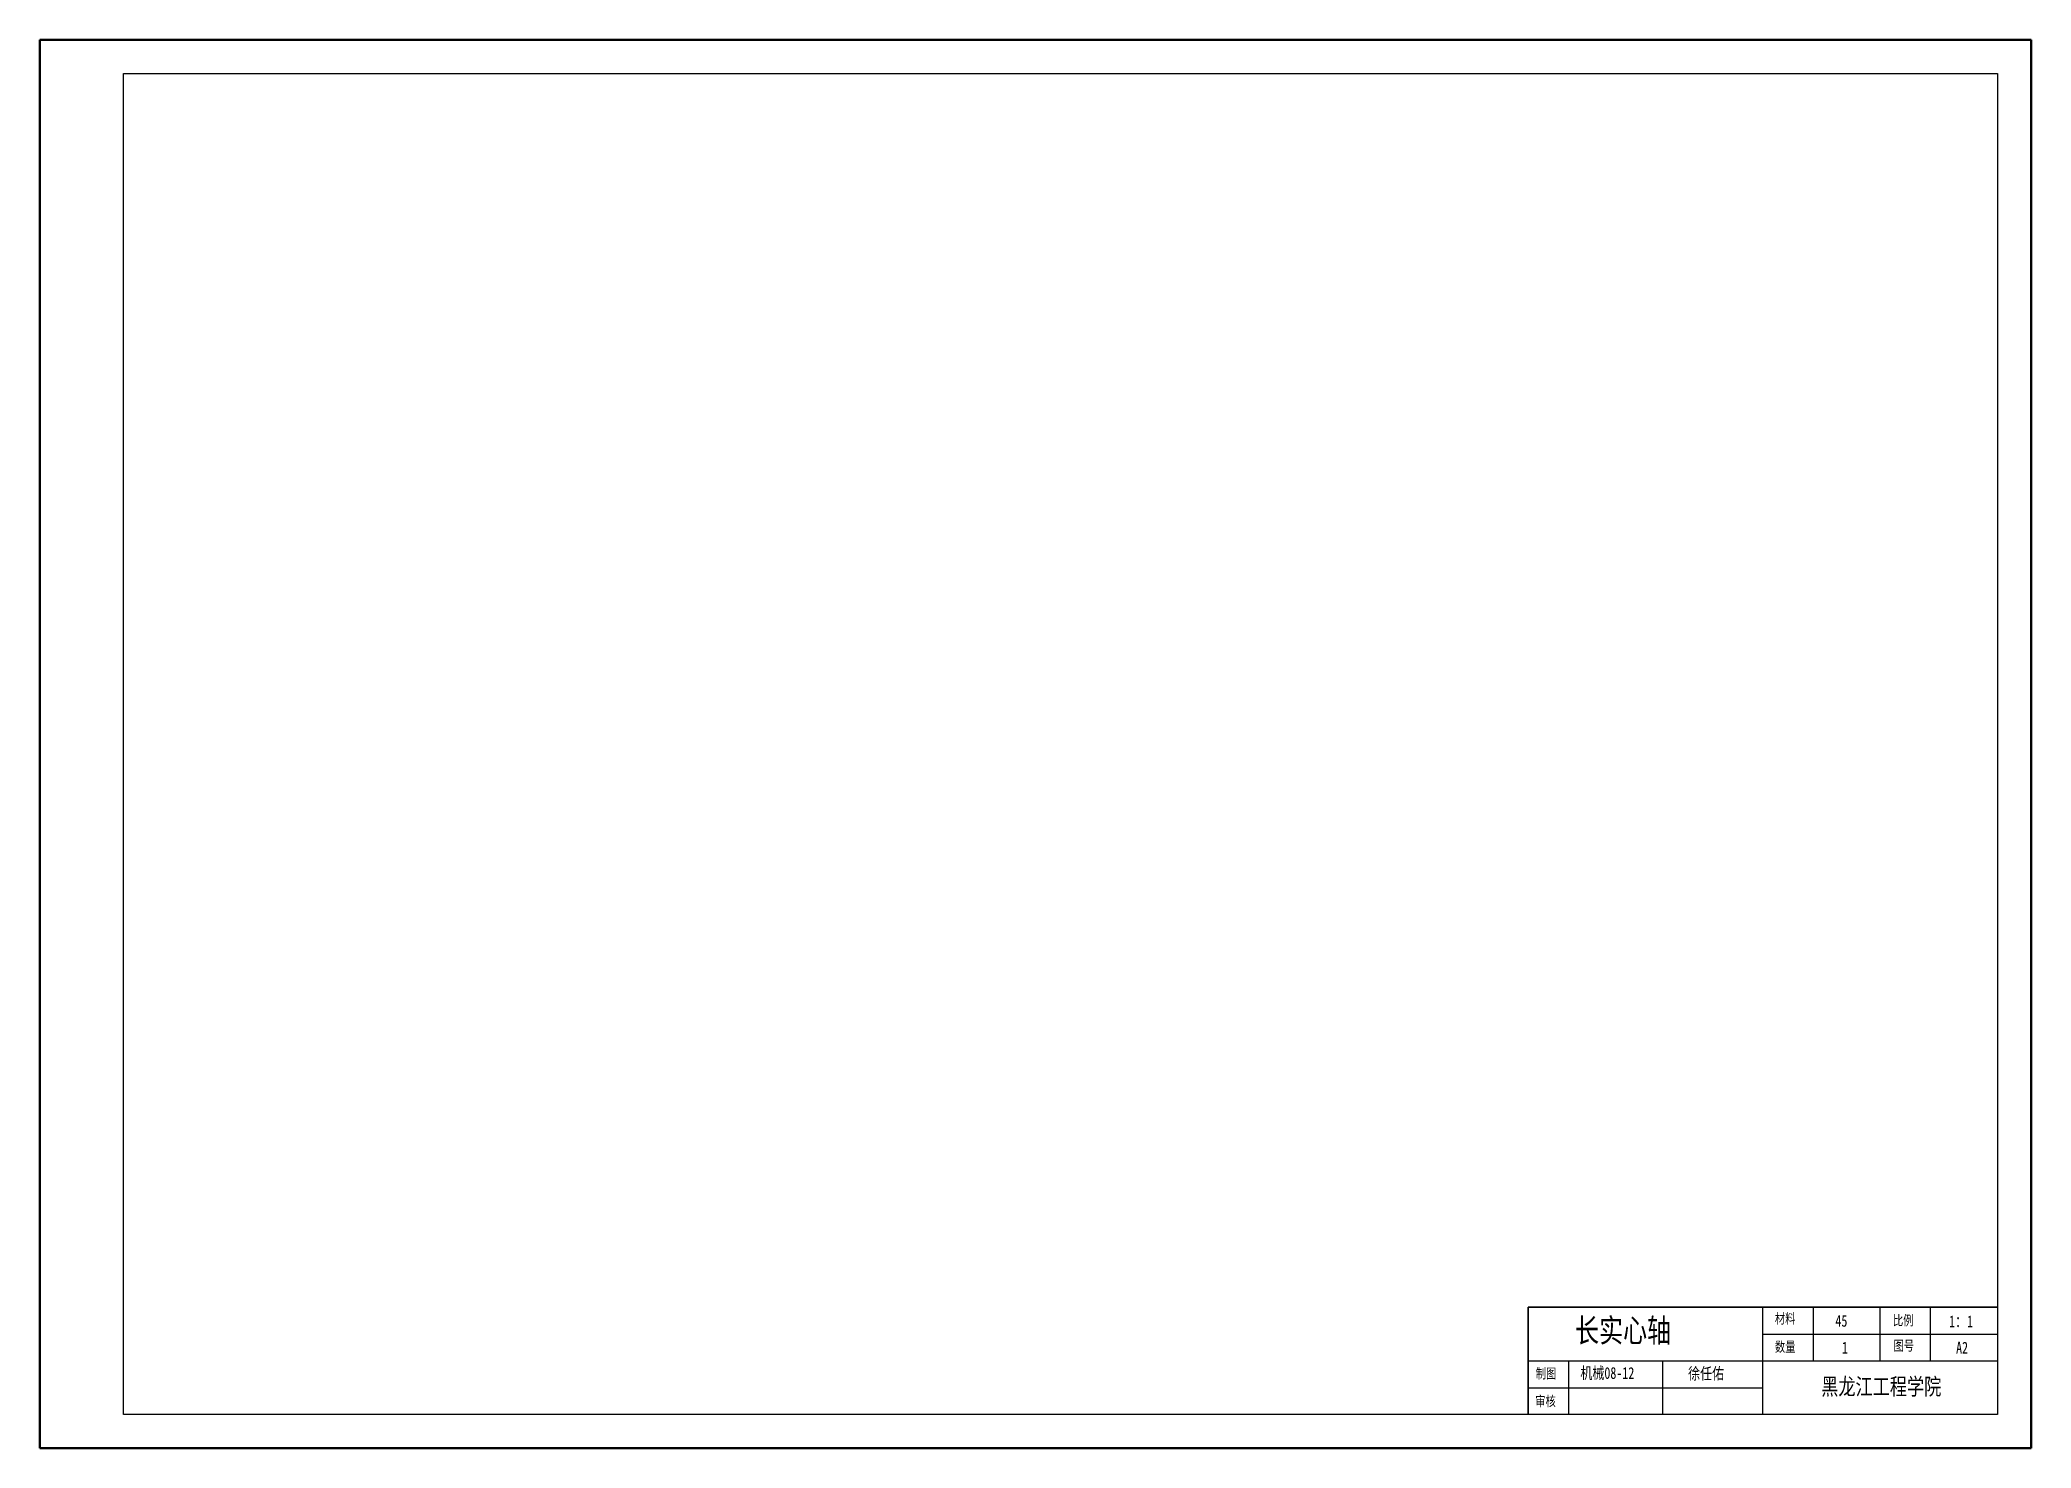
# Paper-space layout 'Gb A2 标题栏' of a CAD drawing. Header units: inches, sheet in millimetres. Extents: x -23 to 571, y -6 to 414.
import ezdxf

# ---------------------------------------------------------------- set-up
doc = ezdxf.new("R2010")
doc.units = ezdxf.units.IN
doc.header["$MEASUREMENT"] = 0
doc.layers.add('图框_视口', color=7, linetype='Continuous')
for name, color, linetype, lineweight in [('文字层', 7, 'Continuous', 25), ('粗实线', 7, 'Continuous', 35), ('粗实线层', 7, 'Continuous', 50), ('细实线', 5, 'Continuous', 30)]:
    doc.layers.add(name, color=color, linetype=linetype, lineweight=lineweight)
doc.styles.get("Standard").update_dxf_attribs({"font": 'gbenor.shx', "width": 0.75, "bigfont": 'gbcbig.shx'})

psp = doc.layouts.new('Gb A2 标题栏')

# ---------------------------------------------------------------- linework, layer by layer
at = {"layer": '图框_视口'}
psp.add_lwpolyline([(2, 404), (561, 404), (561, 60), (561, 4), (381, 4), (2, 4), (2, 404)], close=True, dxfattribs=at)
at = {"layer": '粗实线'}
for p, q in [((421, 36), (421, 4)), ((421, 36), (496, 36)), ((496, 36), (561, 36))]:
    psp.add_line(p, q, dxfattribs=at)
at = {"layer": '粗实线层'}
for p, q in [((-23, 414), (571, 414)), ((-23, 414), (-23, -6)), ((571, 414), (571, -6)), ((-23, -6), (571, -6))]:
    psp.add_line(p, q, dxfattribs=at)
at = {"layer": '细实线', "lineweight": -3}
for p, q in [((491, 4), (491, 36)), ((506, 36), (506, 20)), ((526, 20), (526, 36)), ((541, 20), (541, 36)), ((491, 28), (561, 28)), ((421, 20), (561, 20)), ((433, 20), (433, 4)), ((461, 20), (461, 4)), ((421, 12), (491, 12))]:
    psp.add_line(p, q, dxfattribs=at)

# ---------------------------------------------------------------- texts
at = {"layer": '文字层', "attachment_point": 1}
for s, insert, char_height, width in [('{\\fFangSong|b0|i0|c134|p49;长实心轴}', (434.95, 32.61), 7, 57.5304), ('{\\fFangSong|b0|i0|c134|p49;材料}', (494.54, 34.14), 3, 9.4561), ('{\\fFangSong|b0|i0|c134|p49;比例}', (529.76, 33.63), 3, 9.286), ('{\\fFangSong|b0|i0|c134|p49;数量}', (494.56, 25.73), 3, 10.1367), ('{\\fFangSong|b0|i0|c134|p49;图号}', (529.95, 26.07), 3, 12.3487), ('{\\fFangSong|b0|i0|c134|p49;制图}', (423.21, 17.78), 3, 7.7546), ('{\\fFangSong|b0|i0|c134|p49;黑龙江工程学院}', (508.38, 14.88), 5, 70), ('{\\fFangSong|b0|i0|c134|p49;审核}', (423.07, 9.53), 3, 10.1367)]:
    psp.add_mtext(s, dxfattribs=dict(at, insert=insert, char_height=char_height, width=width))
at = {"layer": '粗实线层', "char_height": 3.5, "attachment_point": 1}
for s, insert, width in [('{\\fFangSong|b0|i0|c134|p49;45}', (512.6, 33.73), 20), ('{\\fFangSong|b0|i0|c134|p49;1：1}', (546.51, 33.58), 20), ('{\\fFangSong|b0|i0|c134|p49;1}', (514.55, 25.73), 20), ('{\\fFangSong|b0|i0|c134|p49;A2}', (548.6, 25.73), 20), ('{\\fFangSong|b0|i0|c134|p49;机械08-12}', (436.53, 18.17), 28.3765), ('{\\fFangSong|b0|i0|c134|p49;徐任佑}', (468.67, 18.02), 20)]:
    psp.add_mtext(s, dxfattribs=dict(at, insert=insert, width=width))

# ---------------------------------------------------------------- viewports
at = {"layer": '图框_视口'}
vp = psp.add_viewport(center=(281.5, 204), size=(559, 400), view_center_point=(2820.1, 334.25), view_height=647.1861, dxfattribs=at)
vp.dxf.flags = 0x10000  # cut along an outline
vp.dxf.clipping_boundary_handle = psp.add_lwpolyline([(2, 404), (561, 404), (561, 60), (561, 4), (381, 4), (2, 4), (2, 404)], format="xyb", close=True, dxfattribs={"invisible": 1}).dxf.handle

doc.saveas('drawing.dxf')
